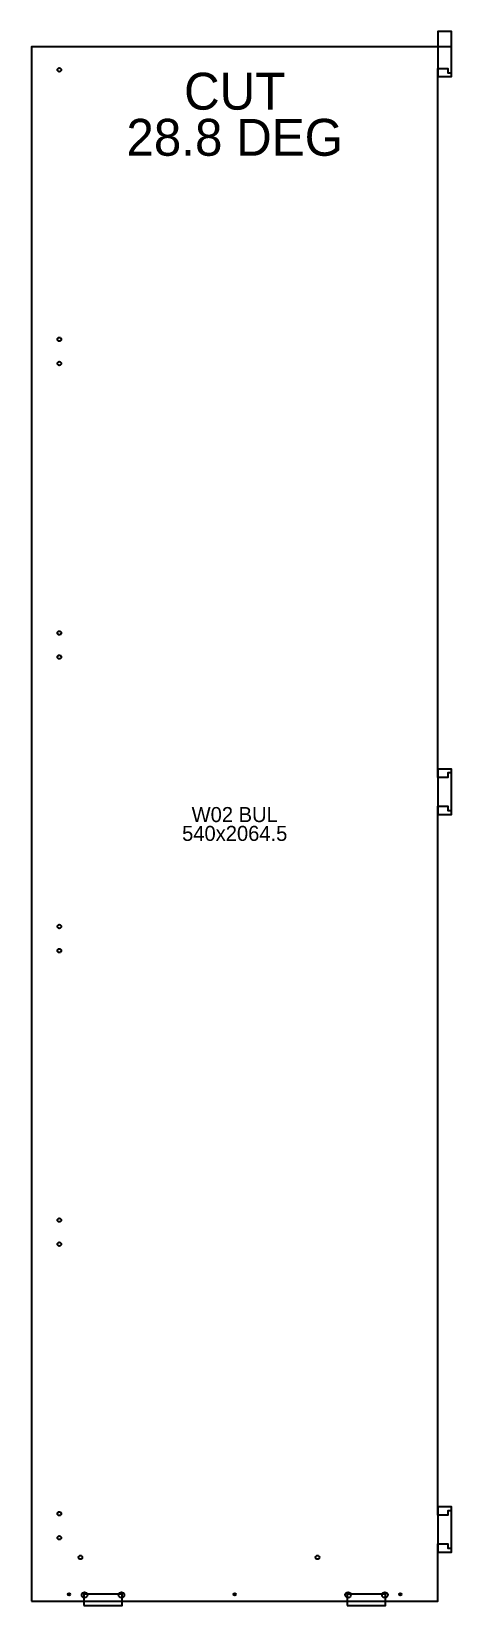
# Model space of a CAD drawing. Extents: x 0 to 558, y -6 to 2085.
import ezdxf
from ezdxf.enums import TextEntityAlignment as Align

# ---------------------------------------------------------------- set-up
doc = ezdxf.new("R2010")
doc.units = 0
for name, color, linetype in [('HINGES_5MM', 5, 'CONTINUOUS'), ('OUTLINE', 7, 'CONTINUOUS'), ('PUZZLE_DOG_BONES', 2, 'CONTINUOUS'), ('PUZZLE_HOLES_7_5MM', 3, 'CONTINUOUS'), ('PUZZLE_SOCKET', 1, 'CONTINUOUS'), ('SCREWS_3MM', 4, 'CONTINUOUS'), ('SHOE_RUNNER_5MM', 5, 'CONTINUOUS'), ('UNIT_NUMBER', 94, 'CONTINUOUS')]:
    doc.layers.add(name, color=color, linetype=linetype)

msp = doc.modelspace()

# ---------------------------------------------------------------- linework, layer by layer
at = {"layer": 'HINGES_5MM'}
for centre in [(37, 2034), (37, 1676), (37, 1644), (37, 1286), (37, 1254), (37, 896), (37, 864), (37, 506), (37, 474), (37, 116), (37, 84)]:
    msp.add_circle(centre, 2.5, dxfattribs=at)
at = {"layer": 'OUTLINE'}
msp.add_lwpolyline([(0, 0), (540, 0), (540, 70), (540, 76), (553, 76), (553, 70), (558, 70), (558, 120), (553, 120), (553, 114), (540, 114), (540, 120), (540, 1050), (540, 1056), (553, 1056), (553, 1050), (558, 1050), (558, 1100), (553, 1100), (553, 1094), (540, 1094), (540, 1100), (540, 2030), (540, 2036), (553, 2036), (553, 2030), (558, 2030), (558, 2064.4571), (540, 2064.4571), (0, 2064.4571)], close=True, dxfattribs=at)
at = {"layer": 'PUZZLE_DOG_BONES'}
for points in [[(540, 2025), (558, 2025), (558, 2085), (540, 2085)], [(540, 1045), (558, 1045), (558, 1105), (540, 1105)], [(540, 65), (558, 65), (558, 125), (540, 125)]]:
    msp.add_lwpolyline(points, close=True, dxfattribs=at)
at = {"layer": 'PUZZLE_HOLES_7_5MM'}
for centre in [(70.5, 8), (119.5, 8), (420.5, 8), (469.5, 8)]:
    msp.add_circle(centre, 3.75, dxfattribs=at)
at = {"layer": 'PUZZLE_SOCKET'}
for points in [[(69.5, -6), (120.5, -6), (120.5, 9), (69.5, 9)], [(419.5, -6), (470.5, -6), (470.5, 9), (419.5, 9)]]:
    msp.add_lwpolyline(points, close=True, dxfattribs=at)
at = {"layer": 'SCREWS_3MM'}
for centre in [(50, 9), (270, 9), (490, 9)]:
    msp.add_circle(centre, 1.5, dxfattribs=at)
at = {"layer": 'SHOE_RUNNER_5MM'}
for centre in [(65, 58), (380, 58)]:
    msp.add_circle(centre, 2.5, dxfattribs=at)

# ---------------------------------------------------------------- texts
at = {"layer": 'UNIT_NUMBER'}
for s, height, p in [('CUT', 49, (270, 2005.6571)), ('28.8 DEG', 49, (270, 1944.4071)), ('W02 BUL', 20, (270, 1044.7286)), ('540x2064.5', 20, (270, 1019.7286))]:
    msp.add_text(s, height=height, dxfattribs=at).set_placement(p, align=Align.MIDDLE_CENTER)

doc.saveas('drawing.dxf')
